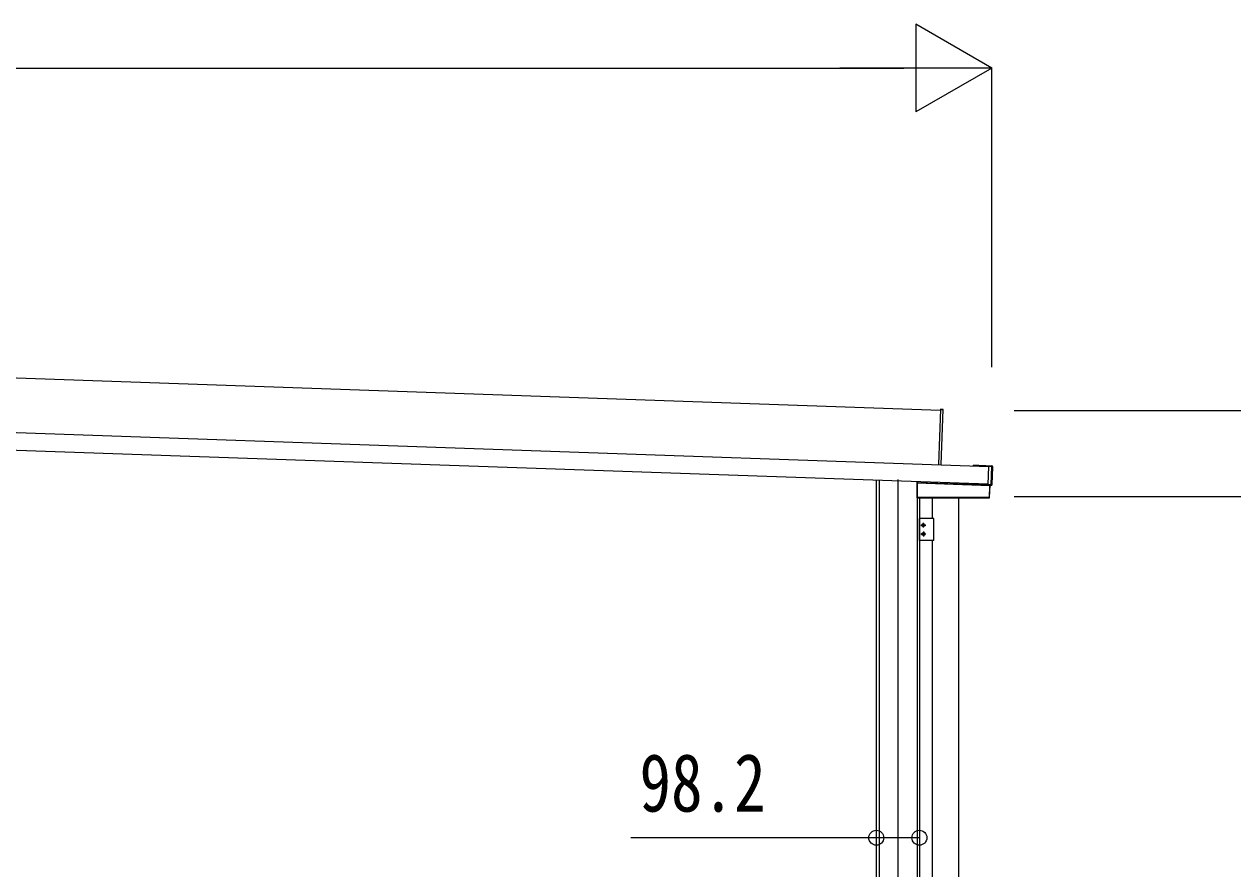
# Model space of a CAD drawing. Units: millimetres, scale not verified. Extents: x -16820 to 16820, y -11880 to 11880.
# Drawn here: x 4337 to 7089, y -6598 to -4674 of the extents above; entities that cross this region are included whole.
import ezdxf
from ezdxf.enums import TextEntityAlignment as Align

# ---------------------------------------------------------------- set-up
doc = ezdxf.new("R2010")
doc.units = ezdxf.units.MM
doc.header["$LTSCALE"] = 60
for name, color, linetype in [('0-3_YKK_12', 2, 'Continuous'), ('0-4_YKK_A1', 4, 'Continuous'), ('0-5_YKK_D', 6, 'Continuous')]:
    doc.layers.add(name, color=color, linetype=linetype)
doc.styles.add('ＭＳ ゴシック', font='')
doc.styles.get('ＭＳ ゴシック').set_extended_font_data('MS Gothic')

msp = doc.modelspace()

# ---------------------------------------------------------------- linework, layer by layer
at = {"layer": '0-3_YKK_12'}
msp.add_line((6327.12, -8502.5), (6327.12, -5711.01), dxfattribs=at)
at = {"layer": '0-4_YKK_A1'}
for p, q in [((6423.18, -5553.73), (1276.38, -5374)), ((6533.24, -5681.95), (738.59, -5479.6)), ((6531.85, -5721.93), (737.19, -5519.57)), ((6424.87, -5677.2), (6429.25, -5551.78)), ((6428.78, -5551.76), (6429.25, -5551.78)), ((6504.28, -5680.44), (6504.35, -5678.44)), ((6510.27, -5680.65), (6510.34, -5678.65)), ((6510.34, -5678.65), (6520.34, -5679)), ((6520.27, -5681), (6520.34, -5679)), ((6520.34, -5679), (6526.33, -5679.21)), ((6526.26, -5681.2), (6526.33, -5679.21)), ((6526.33, -5679.21), (6539.82, -5679.68)), ((6540.3, -5681.66), (6533.26, -5681.41)), ((6533.28, -5680.91), (6533.29, -5680.56)), ((6534.49, -5680.6), (6533.29, -5680.56)), ((6533.29, -5680.56), (6533.29, -5680.56)), ((6534.49, -5680.6), (6533.29, -5680.56)), ((6534.49, -5680.6), (6534.49, -5680.6)), ((6534.83, -5679.5), (6534.79, -5680.6)), ((6535.09, -5680.51), (6540.79, -5680.71)), ((6535.09, -5680.51), (6535.09, -5680.59)), ((6538.86, -5722.71), (6540.3, -5681.66)), ((6540.79, -5681.67), (6539.36, -5722.73)), ((6541.27, -5681.23), (6539.81, -5723.21)), ((6540.79, -5681.67), (6540.3, -5681.66)), ((6540.31, -5681.16), (6540.79, -5680.71)), ((6541.27, -5681.23), (6540.79, -5681.67)), ((6541.36, -5721.76), (6542.72, -5682.78)), ((6277.12, -5713.03), (6277.12, -7950)), ((6283.98, -5713.27), (6283.98, -8450)), ((6369.87, -5718.78), (6369.87, -5752.26)), ((6369.87, -5718.78), (6370.24, -5718.79)), ((6370.54, -5718.49), (6370.17, -5718.48)), ((6370.25, -5718.79), (6370.55, -5718.79)), ((6370.25, -5718.79), (6370.25, -5751.88)), ((6370.37, -5718.28), (6370.37, -5716.29)), ((6370.55, -5718.79), (6370.56, -5718.49)), ((6370.56, -5718.49), (6533.35, -5724.18)), ((6370.72, -5718.29), (6371.01, -5718.29)), ((6370.72, -5718.3), (6371.01, -5718.31)), ((6371.01, -5718.29), (6371.01, -5716.31)), ((6532.86, -5723.96), (6371.01, -5718.31)), ((6531.81, -5722.96), (6531.8, -5723.31)), ((6531.8, -5723.31), (6533, -5723.36)), ((6531.8, -5723.31), (6531.8, -5723.31)), ((6531.8, -5723.31), (6533, -5723.36)), ((6532.88, -5723.35), (6532.86, -5723.96)), ((6533.16, -5723.97), (6532.86, -5723.96)), ((6533, -5723.36), (6533, -5723.36)), ((6533.16, -5723.97), (6533.18, -5723.36)), ((6533.27, -5724.16), (6533.3, -5723.36)), ((6533.27, -5724.16), (6533.3, -5723.37)), ((6535.37, -5724.25), (6533.35, -5724.18)), ((6533.59, -5723.41), (6533.59, -5723.49)), ((6539.29, -5723.69), (6533.59, -5723.49)), ((6535.08, -5752.27), (6536.04, -5724.57)), ((6535.37, -5724.25), (6535.36, -5724.55)), ((6535.75, -5724.26), (6535.37, -5724.25)), ((6535.66, -5724.56), (6536.04, -5724.57)), ((6538.25, -5724.65), (6536.04, -5724.57)), ((6539.29, -5723.69), (6538.84, -5723.21)), ((6539.36, -5722.73), (6538.86, -5722.71)), ((6539.36, -5722.73), (6539.81, -5723.21)), ((6370.25, -5751.88), (6369.87, -5752.26)), ((6370.55, -5751.88), (6370.25, -5751.88)), ((6370.55, -5751.88), (6370.55, -5752.18)), ((6534.41, -5751.88), (6534.41, -5752.18)), ((6535.08, -5752.27), (6534.71, -5751.89)), ((6370.17, -5752.56), (6370.55, -5752.18)), ((6370.17, -5752.56), (6534.78, -5752.56)), ((6370.26, -5752.56), (6370.26, -8450)), ((6370.55, -5752.18), (6534.41, -5752.18)), ((6375.32, -5752.56), (6375.32, -7950)), ((6405.25, -5800), (6405.25, -5752.56)), ((6465.45, -7840), (6465.45, -5752.56)), ((6534.41, -5752.18), (6534.78, -5752.56)), ((6407.92, -5800), (6375.62, -5800)), ((6375.62, -5850), (6375.62, -5800)), ((6407.92, -5850), (6407.92, -5800)), ((6378.82, -5815), (6389.82, -5815)), ((6384.32, -5820.5), (6384.32, -5809.5)), ((6384.32, -5829.5), (6384.32, -5840.5)), ((6385.55, -5815.41), (6386.37, -5815.41)), ((6385.55, -5834.59), (6386.37, -5834.59)), ((6407.92, -5850), (6375.62, -5850)), ((6378.82, -5835), (6389.82, -5835)), ((6405.25, -6780), (6405.25, -5850))]:
    msp.add_line(p, q, dxfattribs=at)
for points in [[(6428.8, -5551.26), (6423.28, -5550.73), (6423.26, -5551.23), (6418.9, -5676.16)], [(6423.26, -5551.23), (6428.78, -5551.76), (6424.42, -5676.69)], [(6497.85, -5678.21), (6497.78, -5680.21), (6533.02, -5681.44)], [(6497.85, -5678.21), (6504.35, -5678.44), (6510.34, -5678.65)], [(6531.81, -5722.96), (6531.83, -5722.47), (6533.26, -5681.41), (6533.28, -5680.91)], [(6533.28, -5680.91), (6540.31, -5681.16), (6540.3, -5681.66)], [(6535.09, -5680.59), (6535.03, -5680.59), (6534.99, -5680.6)], [(6370.72, -5716.3), (6370.72, -5718.29), (6370.37, -5718.28)], [(6531.83, -5722.47), (6538.86, -5722.71), (6538.84, -5723.21), (6531.81, -5722.96)], [(6533.5, -5723.4), (6533.54, -5723.41), (6533.59, -5723.41)], [(6534.41, -5751.88), (6534.71, -5751.89), (6535.66, -5724.56), (6535.36, -5724.55)], [(6383.09, -5814.59), (6382.27, -5814.59), (6382.27, -5815.41), (6383.09, -5815.41)], [(6383.09, -5835.41), (6382.27, -5835.41), (6382.27, -5834.59), (6383.09, -5834.59)], [(6384.73, -5813.77), (6384.73, -5812.95), (6383.91, -5812.95), (6383.91, -5813.77)], [(6383.91, -5816.23), (6383.91, -5817.05), (6384.73, -5817.05), (6384.73, -5816.23)], [(6383.91, -5833.77), (6383.91, -5832.95), (6384.73, -5832.95), (6384.73, -5833.77)], [(6386.37, -5815.41), (6386.37, -5814.59), (6385.55, -5814.59)], [(6386.37, -5834.59), (6386.37, -5835.41), (6385.55, -5835.41)], [(6384.73, -5836.23), (6384.73, -5837.05), (6383.91, -5837.05), (6383.91, -5836.23)]]:
    msp.add_lwpolyline(points, dxfattribs=at)
msp.add_lwpolyline([(6370.55, -5751.88), (6370.55, -5718.79), (6535.36, -5724.55), (6534.41, -5751.88)], close=True, dxfattribs=at)
for centre in [(6384.32, -5815), (6384.32, -5835)]:
    msp.add_circle(centre, 3.5, dxfattribs=at)
for centre, radius, start, end in [((6426.74, -5551.44), 2.07, 351.06854, 4.93146), ((6428.75, -5551.76), 0.5, 358, 84.5), ((6534.73, -5676.6), 4.01, 266.55184, 273.90119), ((6539.72, -5682.68), 3, 358, 88), ((6540.29, -5681.66), 0.501, 358.24971, 87.75029), ((6370.54, -5718.79), 0.3, 90.16173, 180.04449), ((6370.55, -5718.79), 0.3, 88.05611, 180.04719), ((6370.55, -5718.79), 0.3, 88.19064, 179.87538), ((6370.54, -5718.65), 0.159, 86.02272, 89.97728), ((6532.98, -5727.06), 3.71, 81.82188, 89.76035), ((6533.36, -5723.98), 0.2, 178, 268), ((6535.36, -5724.55), 0.3, 357.94657, 87.94647), ((6538.36, -5721.65), 3, 268, 358), ((6538.86, -5722.71), 0.501, 268.24971, 357.75029), ((6370.55, -5751.88), 0.301, 180.24971, 269.75029), ((6534.41, -5751.88), 0.301, 270.23913, 357.76087), ((6383.09, -5813.77), 0.82, 270, 0), ((6383.09, -5816.23), 0.82, 0, 90), ((6383.09, -5833.77), 0.82, 270, 0), ((6385.55, -5813.77), 0.82, 180, 270), ((6385.55, -5816.23), 0.82, 90, 180), ((6385.55, -5833.77), 0.82, 180, 270), ((6383.09, -5836.23), 0.82, 0, 90), ((6385.55, -5836.23), 0.82, 90, 180)]:
    msp.add_arc(centre, radius, start, end, dxfattribs=at)
for centre, major_axis, ratio, start_param, end_param in [((6534.49, -5680.57), (0.6, -0.021), 0.061163, 4.712389, 6.2831853), ((6535.08, -5680.81), (-0.01, -0.3), 0.998135, 3.1415927, 3.9545103), ((6540.77, -5681.21), (0.367, 0.342), 0.99628, 5.4996506, 7.06672), ((6370.17, -5718.78), (-0.3, 0.01), 0.998133, 4.7490956, 6.3180268), ((6370.17, -5718.28), (-0.2, 0.007), 0.998133, 1.607503, 3.1764341), ((6370.25, -5718.29), (0, 0.5), 0.061125, 3.1027435, 3.1394501), ((6370.54, -5718.29), (0.007, 0.2), 0.854479, 3.1782993, 4.712389), ((6370.54, -5718.29), (0.47, -0.016), 0.425228, 4.7490956, 6.2831853), ((6370.55, -5718.29), (-0.011, 0.2), 0.151815, 3.0913179, 3.1280246), ((6370.51, -5718.29), (0.201, -0.007), 0.992577, 6.2831853, 6.3180268), ((6370.51, -5718.29), (-0.501, 0.017), 0.998133, 3.1415927, 3.1764341), ((6533.36, -5723.98), (0.5, -0.017), 0.4, 3.1415927, 4.712389), ((6532.99, -5723.39), (0.6, -0.021), 0.061163, 6.2831853, 7.8539816), ((6533.6, -5723.19), (-0.01, -0.3), 0.998135, 5.4691958, 6.2831853), ((6535.74, -5724.56), (0.3, -0.01), 0.998135, 0, 1.5707963), ((6539.3, -5723.19), (0.342, -0.367), 0.99628, 5.4996506, 7.06672), ((6370.17, -5752.26), (0.213, 0.213), 0.99628, 2.358058, 3.9251274), ((6534.78, -5752.26), (-0.209, 0.217), 0.996405, 2.3754474, 3.9077379)]:
    msp.add_ellipse(centre, major_axis=major_axis, ratio=ratio, start_param=start_param, end_param=end_param, dxfattribs=at)
at = {"layer": '0-5_YKK_D'}
for p, q in [((6540.22, -4774), (6367.01, -4674)), ((6367.01, -4674), (6367.01, -4874)), ((930.21, -4774), (6340.22, -4774)), ((6540.22, -4774), (6193.81, -4774)), ((6540.22, -4774), (6367.01, -4874)), ((6540.22, -5454.94), (6540.22, -4773)), ((6591.3, -5553.73), (8528.12, -5553.73)), ((6591.3, -5750), (7628.12, -5750))]:
    msp.add_line(p, q, dxfattribs=at)
msp.add_lwpolyline([(6375.32, -6526.99), (6277.12, -6526.99), (5717.92, -6526.99)], dxfattribs=at)
for centre in [(6277.12, -6526.99), (6375.32, -6526.99)]:
    msp.add_circle(centre, 17, dxfattribs=at)

# ---------------------------------------------------------------- texts
at = {"layer": '0-5_YKK_D', "style": 'ＭＳ ゴシック', "width": 0.8}
msp.add_text('98.2', height=132, dxfattribs=at).set_placement((5737.92, -6506.99), align=Align.BOTTOM_LEFT)

doc.saveas('drawing.dxf')
